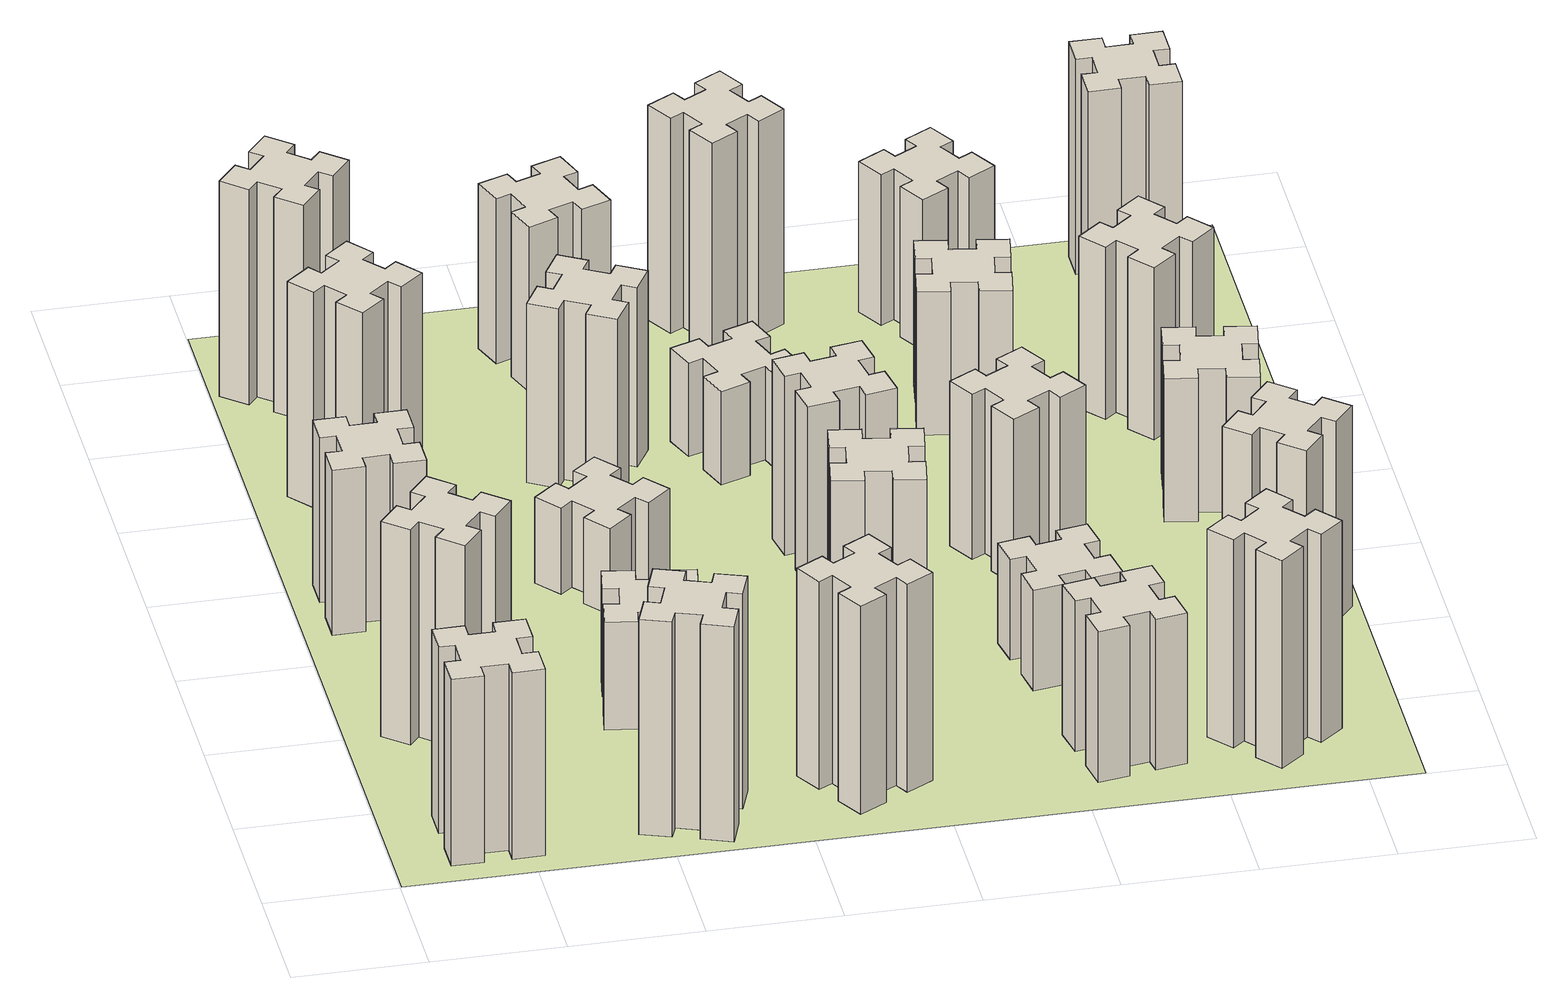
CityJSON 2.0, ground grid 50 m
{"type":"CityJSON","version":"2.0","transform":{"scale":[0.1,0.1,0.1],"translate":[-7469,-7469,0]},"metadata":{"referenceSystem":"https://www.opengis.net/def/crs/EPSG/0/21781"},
"CityObjects":{
"building1":{"type":"Building","attributes":{"class":"1000","function":"1000","usage":"1000","yearOfConstruction":2016,"roofType":"1000","measuredHeight":78,"storeysAboveGround":30,"storeysBelowGround":0},"geometry":[{"type":"Solid","lod":"1","boundaries":[[[[0,1,2,3,4,5,6,7,8,9,10,11,12,13,14,15,16,17,18,19]],[[17,16,20,21]],[[16,15,22,20]],[[15,14,23,22]],[[14,13,24,23]],[[13,12,25,24]],[[12,11,26,25]],[[11,10,27,26]],[[10,9,28,27]],[[9,8,29,28]],[[8,7,30,29]],[[7,6,31,30]],[[6,5,32,31]],[[5,4,33,32]],[[4,3,34,33]],[[3,2,35,34]],[[2,1,36,35]],[[1,0,37,36]],[[0,19,38,37]],[[19,18,39,38]],[[18,17,21,39]],[[24,25,26,27,28,29,30,31,32,33,34,35,36,37,38,39,21,20,22,23]]]]}]},
"building2":{"type":"Building","attributes":{"class":"1000","function":"1000","usage":"1000","yearOfConstruction":2016,"roofType":"1000","measuredHeight":90,"storeysAboveGround":30,"storeysBelowGround":0},"geometry":[{"type":"Solid","lod":"1","boundaries":[[[[40,41,42,43,44,45,46,47,48,49,50,51,52,53,54,55,56,57,58,59]],[[57,56,60,61]],[[56,55,62,60]],[[55,54,63,62]],[[54,53,64,63]],[[53,52,65,64]],[[52,51,66,65]],[[51,50,67,66]],[[50,49,68,67]],[[49,48,69,68]],[[48,47,70,69]],[[47,46,71,70]],[[46,45,72,71]],[[45,44,73,72]],[[44,43,74,73]],[[43,42,75,74]],[[42,41,76,75]],[[41,40,77,76]],[[40,59,78,77]],[[59,58,79,78]],[[58,57,61,79]],[[64,65,66,67,68,69,70,71,72,73,74,75,76,77,78,79,61,60,62,63]]]]}]},
"building3":{"type":"Building","attributes":{"class":"1000","function":"1000","usage":"1000","yearOfConstruction":2016,"roofType":"1000","measuredHeight":69,"storeysAboveGround":30,"storeysBelowGround":0},"geometry":[{"type":"Solid","lod":"1","boundaries":[[[[80,81,82,83,84,85,86,87,88,89,90,91,92,93,94,95,96,97,98,99]],[[97,96,100,101]],[[96,95,102,100]],[[95,94,103,102]],[[94,93,104,103]],[[93,92,105,104]],[[92,91,106,105]],[[91,90,107,106]],[[90,89,108,107]],[[89,88,109,108]],[[88,87,110,109]],[[87,86,111,110]],[[86,85,112,111]],[[85,84,113,112]],[[84,83,114,113]],[[83,82,115,114]],[[82,81,116,115]],[[81,80,117,116]],[[80,99,118,117]],[[99,98,119,118]],[[98,97,101,119]],[[104,105,106,107,108,109,110,111,112,113,114,115,116,117,118,119,101,100,102,103]]]]}]},
"building4":{"type":"Building","attributes":{"class":"1000","function":"1000","usage":"1000","yearOfConstruction":2016,"roofType":"1000","measuredHeight":90,"storeysAboveGround":30,"storeysBelowGround":0},"geometry":[{"type":"Solid","lod":"1","boundaries":[[[[120,121,122,123,124,125,126,127,128,129,130,131,132,133,134,135,136,137,138,139]],[[137,136,140,141]],[[136,135,142,140]],[[135,134,143,142]],[[134,133,144,143]],[[133,132,145,144]],[[132,131,146,145]],[[131,130,147,146]],[[130,129,148,147]],[[129,128,149,148]],[[128,127,150,149]],[[127,126,151,150]],[[126,125,152,151]],[[125,124,153,152]],[[124,123,154,153]],[[123,122,155,154]],[[122,121,156,155]],[[121,120,157,156]],[[120,139,158,157]],[[139,138,159,158]],[[138,137,141,159]],[[144,145,146,147,148,149,150,151,152,153,154,155,156,157,158,159,141,140,142,143]]]]}]},
"building5":{"type":"Building","attributes":{"class":"1000","function":"1000","usage":"1000","yearOfConstruction":2016,"roofType":"1000","measuredHeight":90,"storeysAboveGround":30,"storeysBelowGround":0},"geometry":[{"type":"Solid","lod":"1","boundaries":[[[[160,161,162,163,164,165,166,167,168,169,170,171,172,173,174,175,176,177,178,179]],[[177,176,180,181]],[[176,175,182,180]],[[175,174,183,182]],[[174,173,184,183]],[[173,172,185,184]],[[172,171,186,185]],[[171,170,187,186]],[[170,169,188,187]],[[169,168,189,188]],[[168,167,190,189]],[[167,166,191,190]],[[166,165,192,191]],[[165,164,193,192]],[[164,163,194,193]],[[163,162,195,194]],[[162,161,196,195]],[[161,160,197,196]],[[160,179,198,197]],[[179,178,199,198]],[[178,177,181,199]],[[184,185,186,187,188,189,190,191,192,193,194,195,196,197,198,199,181,180,182,183]]]]}]},
"building6":{"type":"Building","attributes":{"class":"1000","function":"1000","usage":"1000","yearOfConstruction":2016,"roofType":"1000","measuredHeight":90,"storeysAboveGround":30,"storeysBelowGround":0},"geometry":[{"type":"Solid","lod":"1","boundaries":[[[[200,201,202,203,204,205,206,207,208,209,210,211,212,213,214,215,216,217,218,219]],[[217,216,220,221]],[[216,215,222,220]],[[215,214,223,222]],[[214,213,224,223]],[[213,212,225,224]],[[212,211,226,225]],[[211,210,227,226]],[[210,209,228,227]],[[209,208,229,228]],[[208,207,230,229]],[[207,206,231,230]],[[206,205,232,231]],[[205,204,233,232]],[[204,203,234,233]],[[203,202,235,234]],[[202,201,236,235]],[[201,200,237,236]],[[200,219,238,237]],[[219,218,239,238]],[[218,217,221,239]],[[224,225,226,227,228,229,230,231,232,233,234,235,236,237,238,239,221,220,222,223]]]]}]},
"building7":{"type":"Building","attributes":{"class":"1000","function":"1000","usage":"1000","yearOfConstruction":2016,"roofType":"1000","measuredHeight":45,"storeysAboveGround":30,"storeysBelowGround":0},"geometry":[{"type":"Solid","lod":"1","boundaries":[[[[240,241,242,243,244,245,246,247,248,249,250,251,252,253,254,255,256,257,258,259]],[[257,256,260,261]],[[256,255,262,260]],[[255,254,263,262]],[[254,253,264,263]],[[253,252,265,264]],[[252,251,266,265]],[[251,250,267,266]],[[250,249,268,267]],[[249,248,269,268]],[[248,247,270,269]],[[247,246,271,270]],[[246,245,272,271]],[[245,244,273,272]],[[244,243,274,273]],[[243,242,275,274]],[[242,241,276,275]],[[241,240,277,276]],[[240,259,278,277]],[[259,258,279,278]],[[258,257,261,279]],[[264,265,266,267,268,269,270,271,272,273,274,275,276,277,278,279,261,260,262,263]]]]}]},
"building8":{"type":"Building","attributes":{"class":"1000","function":"1000","usage":"1000","yearOfConstruction":2016,"roofType":"1000","measuredHeight":36,"storeysAboveGround":30,"storeysBelowGround":0},"geometry":[{"type":"Solid","lod":"1","boundaries":[[[[280,281,282,283,284,285,286,287,288,289,290,291,292,293,294,295,296,297,298,299]],[[297,296,300,301]],[[296,295,302,300]],[[295,294,303,302]],[[294,293,304,303]],[[293,292,305,304]],[[292,291,306,305]],[[291,290,307,306]],[[290,289,308,307]],[[289,288,309,308]],[[288,287,310,309]],[[287,286,311,310]],[[286,285,312,311]],[[285,284,313,312]],[[284,283,314,313]],[[283,282,315,314]],[[282,281,316,315]],[[281,280,317,316]],[[280,299,318,317]],[[299,298,319,318]],[[298,297,301,319]],[[304,305,306,307,308,309,310,311,312,313,314,315,316,317,318,319,301,300,302,303]]]]}]},
"building9":{"type":"Building","attributes":{"class":"1000","function":"1000","usage":"1000","yearOfConstruction":2016,"roofType":"1000","measuredHeight":87,"storeysAboveGround":30,"storeysBelowGround":0},"geometry":[{"type":"Solid","lod":"1","boundaries":[[[[320,321,322,323,324,325,326,327,328,329,330,331,332,333,334,335,336,337,338,339]],[[337,336,340,341]],[[336,335,342,340]],[[335,334,343,342]],[[334,333,344,343]],[[333,332,345,344]],[[332,331,346,345]],[[331,330,347,346]],[[330,329,348,347]],[[329,328,349,348]],[[328,327,350,349]],[[327,326,351,350]],[[326,325,352,351]],[[325,324,353,352]],[[324,323,354,353]],[[323,322,355,354]],[[322,321,356,355]],[[321,320,357,356]],[[320,339,358,357]],[[339,338,359,358]],[[338,337,341,359]],[[344,345,346,347,348,349,350,351,352,353,354,355,356,357,358,359,341,340,342,343]]]]}]},
"building10":{"type":"Building","attributes":{"class":"1000","function":"1000","usage":"1000","yearOfConstruction":2016,"roofType":"1000","measuredHeight":75,"storeysAboveGround":30,"storeysBelowGround":0},"geometry":[{"type":"Solid","lod":"1","boundaries":[[[[360,361,362,363,364,365,366,367,368,369,370,371,372,373,374,375,376,377,378,379]],[[377,376,380,381]],[[376,375,382,380]],[[375,374,383,382]],[[374,373,384,383]],[[373,372,385,384]],[[372,371,386,385]],[[371,370,387,386]],[[370,369,388,387]],[[369,368,389,388]],[[368,367,390,389]],[[367,366,391,390]],[[366,365,392,391]],[[365,364,393,392]],[[364,363,394,393]],[[363,362,395,394]],[[362,361,396,395]],[[361,360,397,396]],[[360,379,398,397]],[[379,378,399,398]],[[378,377,381,399]],[[384,385,386,387,388,389,390,391,392,393,394,395,396,397,398,399,381,380,382,383]]]]}]},
"building11":{"type":"Building","attributes":{"class":"1000","function":"1000","usage":"1000","yearOfConstruction":2016,"roofType":"1000","measuredHeight":69,"storeysAboveGround":30,"storeysBelowGround":0},"geometry":[{"type":"Solid","lod":"1","boundaries":[[[[400,401,402,403,404,405,406,407,408,409,410,411,412,413,414,415,416,417,418,419]],[[417,416,420,421]],[[416,415,422,420]],[[415,414,423,422]],[[414,413,424,423]],[[413,412,425,424]],[[412,411,426,425]],[[411,410,427,426]],[[410,409,428,427]],[[409,408,429,428]],[[408,407,430,429]],[[407,406,431,430]],[[406,405,432,431]],[[405,404,433,432]],[[404,403,434,433]],[[403,402,435,434]],[[402,401,436,435]],[[401,400,437,436]],[[400,419,438,437]],[[419,418,439,438]],[[418,417,421,439]],[[424,425,426,427,428,429,430,431,432,433,434,435,436,437,438,439,421,420,422,423]]]]}]},
"building12":{"type":"Building","attributes":{"class":"1000","function":"1000","usage":"1000","yearOfConstruction":2016,"roofType":"1000","measuredHeight":87,"storeysAboveGround":30,"storeysBelowGround":0},"geometry":[{"type":"Solid","lod":"1","boundaries":[[[[440,441,442,443,444,445,446,447,448,449,450,451,452,453,454,455,456,457,458,459]],[[457,456,460,461]],[[456,455,462,460]],[[455,454,463,462]],[[454,453,464,463]],[[453,452,465,464]],[[452,451,466,465]],[[451,450,467,466]],[[450,449,468,467]],[[449,448,469,468]],[[448,447,470,469]],[[447,446,471,470]],[[446,445,472,471]],[[445,444,473,472]],[[444,443,474,473]],[[443,442,475,474]],[[442,441,476,475]],[[441,440,477,476]],[[440,459,478,477]],[[459,458,479,478]],[[458,457,461,479]],[[464,465,466,467,468,469,470,471,472,473,474,475,476,477,478,479,461,460,462,463]]]]}]},
"building13":{"type":"Building","attributes":{"class":"1000","function":"1000","usage":"1000","yearOfConstruction":2016,"roofType":"1000","measuredHeight":75,"storeysAboveGround":30,"storeysBelowGround":0},"geometry":[{"type":"Solid","lod":"1","boundaries":[[[[480,481,482,483,484,485,486,487,488,489,490,491,492,493,494,495,496,497,498,499]],[[497,496,500,501]],[[496,495,502,500]],[[495,494,503,502]],[[494,493,504,503]],[[493,492,505,504]],[[492,491,506,505]],[[491,490,507,506]],[[490,489,508,507]],[[489,488,509,508]],[[488,487,510,509]],[[487,486,511,510]],[[486,485,512,511]],[[485,484,513,512]],[[484,483,514,513]],[[483,482,515,514]],[[482,481,516,515]],[[481,480,517,516]],[[480,499,518,517]],[[499,498,519,518]],[[498,497,501,519]],[[504,505,506,507,508,509,510,511,512,513,514,515,516,517,518,519,501,500,502,503]]]]}]},
"building14":{"type":"Building","attributes":{"class":"1000","function":"1000","usage":"1000","yearOfConstruction":2016,"roofType":"1000","measuredHeight":39,"storeysAboveGround":30,"storeysBelowGround":0},"geometry":[{"type":"Solid","lod":"1","boundaries":[[[[520,521,522,523,524,525,526,527,528,529,530,531,532,533,534,535,536,537,538,539]],[[537,536,540,541]],[[536,535,542,540]],[[535,534,543,542]],[[534,533,544,543]],[[533,532,545,544]],[[532,531,546,545]],[[531,530,547,546]],[[530,529,548,547]],[[529,528,549,548]],[[528,527,550,549]],[[527,526,551,550]],[[526,525,552,551]],[[525,524,553,552]],[[524,523,554,553]],[[523,522,555,554]],[[522,521,556,555]],[[521,520,557,556]],[[520,539,558,557]],[[539,538,559,558]],[[538,537,541,559]],[[544,545,546,547,548,549,550,551,552,553,554,555,556,557,558,559,541,540,542,543]]]]}]},
"building15":{"type":"Building","attributes":{"class":"1000","function":"1000","usage":"1000","yearOfConstruction":2016,"roofType":"1000","measuredHeight":63,"storeysAboveGround":30,"storeysBelowGround":0},"geometry":[{"type":"Solid","lod":"1","boundaries":[[[[560,561,562,563,564,565,566,567,568,569,570,571,572,573,574,575,576,577,578,579]],[[577,576,580,581]],[[576,575,582,580]],[[575,574,583,582]],[[574,573,584,583]],[[573,572,585,584]],[[572,571,586,585]],[[571,570,587,586]],[[570,569,588,587]],[[569,568,589,588]],[[568,567,590,589]],[[567,566,591,590]],[[566,565,592,591]],[[565,564,593,592]],[[564,563,594,593]],[[563,562,595,594]],[[562,561,596,595]],[[561,560,597,596]],[[560,579,598,597]],[[579,578,599,598]],[[578,577,581,599]],[[584,585,586,587,588,589,590,591,592,593,594,595,596,597,598,599,581,580,582,583]]]]}]},
"building16":{"type":"Building","attributes":{"class":"1000","function":"1000","usage":"1000","yearOfConstruction":2016,"roofType":"1000","measuredHeight":90,"storeysAboveGround":30,"storeysBelowGround":0},"geometry":[{"type":"Solid","lod":"1","boundaries":[[[[600,601,602,603,604,605,606,607,608,609,610,611,612,613,614,615,616,617,618,619]],[[617,616,620,621]],[[616,615,622,620]],[[615,614,623,622]],[[614,613,624,623]],[[613,612,625,624]],[[612,611,626,625]],[[611,610,627,626]],[[610,609,628,627]],[[609,608,629,628]],[[608,607,630,629]],[[607,606,631,630]],[[606,605,632,631]],[[605,604,633,632]],[[604,603,634,633]],[[603,602,635,634]],[[602,601,636,635]],[[601,600,637,636]],[[600,619,638,637]],[[619,618,639,638]],[[618,617,621,639]],[[624,625,626,627,628,629,630,631,632,633,634,635,636,637,638,639,621,620,622,623]]]]}]},
"building17":{"type":"Building","attributes":{"class":"1000","function":"1000","usage":"1000","yearOfConstruction":2016,"roofType":"1000","measuredHeight":42,"storeysAboveGround":30,"storeysBelowGround":0},"geometry":[{"type":"Solid","lod":"1","boundaries":[[[[640,641,642,643,644,645,646,647,648,649,650,651,652,653,654,655,656,657,658,659]],[[657,656,660,661]],[[656,655,662,660]],[[655,654,663,662]],[[654,653,664,663]],[[653,652,665,664]],[[652,651,666,665]],[[651,650,667,666]],[[650,649,668,667]],[[649,648,669,668]],[[648,647,670,669]],[[647,646,671,670]],[[646,645,672,671]],[[645,644,673,672]],[[644,643,674,673]],[[643,642,675,674]],[[642,641,676,675]],[[641,640,677,676]],[[640,659,678,677]],[[659,658,679,678]],[[658,657,661,679]],[[664,665,666,667,668,669,670,671,672,673,674,675,676,677,678,679,661,660,662,663]]]]}]},
"building18":{"type":"Building","attributes":{"class":"1000","function":"1000","usage":"1000","yearOfConstruction":2016,"roofType":"1000","measuredHeight":69,"storeysAboveGround":30,"storeysBelowGround":0},"geometry":[{"type":"Solid","lod":"1","boundaries":[[[[680,681,682,683,684,685,686,687,688,689,690,691,692,693,694,695,696,697,698,699]],[[697,696,700,701]],[[696,695,702,700]],[[695,694,703,702]],[[694,693,704,703]],[[693,692,705,704]],[[692,691,706,705]],[[691,690,707,706]],[[690,689,708,707]],[[689,688,709,708]],[[688,687,710,709]],[[687,686,711,710]],[[686,685,712,711]],[[685,684,713,712]],[[684,683,714,713]],[[683,682,715,714]],[[682,681,716,715]],[[681,680,717,716]],[[680,699,718,717]],[[699,698,719,718]],[[698,697,701,719]],[[704,705,706,707,708,709,710,711,712,713,714,715,716,717,718,719,701,700,702,703]]]]}]},
"building19":{"type":"Building","attributes":{"class":"1000","function":"1000","usage":"1000","yearOfConstruction":2016,"roofType":"1000","measuredHeight":87,"storeysAboveGround":30,"storeysBelowGround":0},"geometry":[{"type":"Solid","lod":"1","boundaries":[[[[720,721,722,723,724,725,726,727,728,729,730,731,732,733,734,735,736,737,738,739]],[[737,736,740,741]],[[736,735,742,740]],[[735,734,743,742]],[[734,733,744,743]],[[733,732,745,744]],[[732,731,746,745]],[[731,730,747,746]],[[730,729,748,747]],[[729,728,749,748]],[[728,727,750,749]],[[727,726,751,750]],[[726,725,752,751]],[[725,724,753,752]],[[724,723,754,753]],[[723,722,755,754]],[[722,721,756,755]],[[721,720,757,756]],[[720,739,758,757]],[[739,738,759,758]],[[738,737,741,759]],[[744,745,746,747,748,749,750,751,752,753,754,755,756,757,758,759,741,740,742,743]]]]}]},
"building20":{"type":"Building","attributes":{"class":"1000","function":"1000","usage":"1000","yearOfConstruction":2016,"roofType":"1000","measuredHeight":60,"storeysAboveGround":30,"storeysBelowGround":0},"geometry":[{"type":"Solid","lod":"1","boundaries":[[[[760,761,762,763,764,765,766,767,768,769,770,771,772,773,774,775,776,777,778,779]],[[777,776,780,781]],[[776,775,782,780]],[[775,774,783,782]],[[774,773,784,783]],[[773,772,785,784]],[[772,771,786,785]],[[771,770,787,786]],[[770,769,788,787]],[[769,768,789,788]],[[768,767,790,789]],[[767,766,791,790]],[[766,765,792,791]],[[765,764,793,792]],[[764,763,794,793]],[[763,762,795,794]],[[762,761,796,795]],[[761,760,797,796]],[[760,779,798,797]],[[779,778,799,798]],[[778,777,781,799]],[[784,785,786,787,788,789,790,791,792,793,794,795,796,797,798,799,781,780,782,783]]]]}]},
"building21":{"type":"Building","attributes":{"class":"1000","function":"1000","usage":"1000","yearOfConstruction":2016,"roofType":"1000","measuredHeight":63,"storeysAboveGround":30,"storeysBelowGround":0},"geometry":[{"type":"Solid","lod":"1","boundaries":[[[[800,801,802,803,804,805,806,807,808,809,810,811,812,813,814,815,816,817,818,819]],[[817,816,820,821]],[[816,815,822,820]],[[815,814,823,822]],[[814,813,824,823]],[[813,812,825,824]],[[812,811,826,825]],[[811,810,827,826]],[[810,809,828,827]],[[809,808,829,828]],[[808,807,830,829]],[[807,806,831,830]],[[806,805,832,831]],[[805,804,833,832]],[[804,803,834,833]],[[803,802,835,834]],[[802,801,836,835]],[[801,800,837,836]],[[800,819,838,837]],[[819,818,839,838]],[[818,817,821,839]],[[824,825,826,827,828,829,830,831,832,833,834,835,836,837,838,839,821,820,822,823]]]]}]},
"building22":{"type":"Building","attributes":{"class":"1000","function":"1000","usage":"1000","yearOfConstruction":2016,"roofType":"1000","measuredHeight":84,"storeysAboveGround":30,"storeysBelowGround":0},"geometry":[{"type":"Solid","lod":"1","boundaries":[[[[840,841,842,843,844,845,846,847,848,849,850,851,852,853,854,855,856,857,858,859]],[[857,856,860,861]],[[856,855,862,860]],[[855,854,863,862]],[[854,853,864,863]],[[853,852,865,864]],[[852,851,866,865]],[[851,850,867,866]],[[850,849,868,867]],[[849,848,869,868]],[[848,847,870,869]],[[847,846,871,870]],[[846,845,872,871]],[[845,844,873,872]],[[844,843,874,873]],[[843,842,875,874]],[[842,841,876,875]],[[841,840,877,876]],[[840,859,878,877]],[[859,858,879,878]],[[858,857,861,879]],[[864,865,866,867,868,869,870,871,872,873,874,875,876,877,878,879,861,860,862,863]]]]}]},
"building23":{"type":"Building","attributes":{"class":"1000","function":"1000","usage":"1000","yearOfConstruction":2016,"roofType":"1000","measuredHeight":60,"storeysAboveGround":30,"storeysBelowGround":0},"geometry":[{"type":"Solid","lod":"1","boundaries":[[[[880,881,882,883,884,885,886,887,888,889,890,891,892,893,894,895,896,897,898,899]],[[897,896,900,901]],[[896,895,902,900]],[[895,894,903,902]],[[894,893,904,903]],[[893,892,905,904]],[[892,891,906,905]],[[891,890,907,906]],[[890,889,908,907]],[[889,888,909,908]],[[888,887,910,909]],[[887,886,911,910]],[[886,885,912,911]],[[885,884,913,912]],[[884,883,914,913]],[[883,882,915,914]],[[882,881,916,915]],[[881,880,917,916]],[[880,899,918,917]],[[899,898,919,918]],[[898,897,901,919]],[[904,905,906,907,908,909,910,911,912,913,914,915,916,917,918,919,901,900,902,903]]]]}]},
"building24":{"type":"Building","attributes":{"class":"1000","function":"1000","usage":"1000","yearOfConstruction":2016,"roofType":"1000","measuredHeight":72,"storeysAboveGround":30,"storeysBelowGround":0},"geometry":[{"type":"Solid","lod":"1","boundaries":[[[[920,921,922,923,924,925,926,927,928,929,930,931,932,933,934,935,936,937,938,939]],[[937,936,940,941]],[[936,935,942,940]],[[935,934,943,942]],[[934,933,944,943]],[[933,932,945,944]],[[932,931,946,945]],[[931,930,947,946]],[[930,929,948,947]],[[929,928,949,948]],[[928,927,950,949]],[[927,926,951,950]],[[926,925,952,951]],[[925,924,953,952]],[[924,923,954,953]],[[923,922,955,954]],[[922,921,956,955]],[[921,920,957,956]],[[920,939,958,957]],[[939,938,959,958]],[[938,937,941,959]],[[944,945,946,947,948,949,950,951,952,953,954,955,956,957,958,959,941,940,942,943]]]]}]},
"building25":{"type":"Building","attributes":{"class":"1000","function":"1000","usage":"1000","yearOfConstruction":2016,"roofType":"1000","measuredHeight":90,"storeysAboveGround":30,"storeysBelowGround":0},"geometry":[{"type":"Solid","lod":"1","boundaries":[[[[960,961,962,963,964,965,966,967,968,969,970,971,972,973,974,975,976,977,978,979]],[[977,976,980,981]],[[976,975,982,980]],[[975,974,983,982]],[[974,973,984,983]],[[973,972,985,984]],[[972,971,986,985]],[[971,970,987,986]],[[970,969,988,987]],[[969,968,989,988]],[[968,967,990,989]],[[967,966,991,990]],[[966,965,992,991]],[[965,964,993,992]],[[964,963,994,993]],[[963,962,995,994]],[[962,961,996,995]],[[961,960,997,996]],[[960,979,998,997]],[[979,978,999,998]],[[978,977,981,999]],[[984,985,986,987,988,989,990,991,992,993,994,995,996,997,998,999,981,980,982,983]]]]}]},
"landuse1":{"type":"LandUse","attributes":{"name":"plot1","function":"1010"},"geometry":[{"type":"MultiSurface","lod":"1","boundaries":[[[1000,1001,1002,1003]]]}]}
},
"vertices":[
[265,325,0],[265,225,0],[205,225,0],[205,105,0],[325,105,0],[325,165,0],[425,165,0],[425,105,0],[545,105,0],[545,225,0],[485,225,0],[485,325,0],[545,325,0],[545,445,0],[425,445,0],[425,385,0],[325,385,0],[325,445,0],[205,445,0],[205,325,0],[325,385,780],[325,445,780],[425,385,780],[425,445,780],[545,445,780],[545,325,780],[485,325,780],[485,225,780],[545,225,780],[545,105,780],[425,105,780],[425,165,780],[325,165,780],[325,105,780],[205,105,780],[205,225,780],[265,225,780],[265,325,780],[205,325,780],[205,445,780],
[484,1067,0],[408,1132,0],[446,1178,0],[354,1255,0],[277,1163,0],[323,1124,0],[259,1048,0],[213,1086,0],[136,994,0],[228,917,0],[266,963,0],[343,899,0],[304,853,0],[396,776,0],[473,868,0],[427,906,0],[492,983,0],[538,944,0],[615,1036,0],[523,1113,0],[492,983,900],[538,944,900],[427,906,900],[473,868,900],[396,776,900],[304,853,900],[343,899,900],[266,963,900],[228,917,900],[136,994,900],[213,1086,900],[259,1048,900],[323,1124,900],[277,1163,900],[354,1255,900],[446,1178,900],[408,1132,900],[484,1067,900],[523,1113,900],[615,1036,900],
[325,1965,0],[225,1965,0],[225,2025,0],[105,2025,0],[105,1905,0],[165,1905,0],[165,1805,0],[105,1805,0],[105,1685,0],[225,1685,0],[225,1745,0],[325,1745,0],[325,1685,0],[445,1685,0],[445,1805,0],[385,1805,0],[385,1905,0],[445,1905,0],[445,2025,0],[325,2025,0],[385,1905,690],[445,1905,690],[385,1805,690],[445,1805,690],[445,1685,690],[325,1685,690],[325,1745,690],[225,1745,690],[225,1685,690],[105,1685,690],[105,1805,690],[165,1805,690],[165,1905,690],[105,1905,690],[105,2025,690],[225,2025,690],[225,1965,690],[325,1965,690],[325,2025,690],[445,2025,690],
[492,2628,0],[427,2704,0],[473,2743,0],[396,2835,0],[304,2758,0],[343,2712,0],[266,2647,0],[228,2693,0],[136,2616,0],[213,2524,0],[259,2563,0],[323,2486,0],[277,2448,0],[354,2356,0],[446,2433,0],[408,2479,0],[484,2543,0],[523,2497,0],[615,2574,0],[538,2666,0],[484,2543,900],[523,2497,900],[408,2479,900],[446,2433,900],[354,2356,900],[277,2448,900],[323,2486,900],[259,2563,900],[213,2524,900],[136,2616,900],[228,2693,900],[266,2647,900],[343,2712,900],[304,2758,900],[396,2835,900],[473,2743,900],[427,2704,900],[492,2628,900],[538,2666,900],[615,2574,900],
[1029,360,0],[995,266,0],[939,287,0],[897,174,0],[1010,133,0],[1031,189,0],[1125,155,0],[1104,99,0],[1217,57,0],[1258,170,0],[1202,191,0],[1236,285,0],[1292,264,0],[1333,377,0],[1220,418,0],[1200,362,0],[1106,396,0],[1127,452,0],[1014,493,0],[973,380,0],[1106,396,900],[1127,452,900],[1200,362,900],[1220,418,900],[1333,377,900],[1292,264,900],[1236,285,900],[1202,191,900],[1258,170,900],[1217,57,900],[1104,99,900],[1125,155,900],[1031,189,900],[1010,133,900],[897,174,900],[939,287,900],[995,266,900],[1029,360,900],[973,380,900],[1014,493,900],
[384,3387,0],[308,3452,0],[346,3498,0],[254,3575,0],[177,3483,0],[223,3444,0],[159,3368,0],[113,3406,0],[36,3314,0],[128,3237,0],[166,3283,0],[243,3219,0],[204,3173,0],[296,3096,0],[373,3188,0],[327,3226,0],[392,3303,0],[438,3264,0],[515,3356,0],[423,3433,0],[392,3303,900],[438,3264,900],[327,3226,900],[373,3188,900],[296,3096,900],[204,3173,900],[243,3219,900],[166,3283,900],[128,3237,900],[36,3314,900],[113,3406,900],[159,3368,900],[223,3444,900],[177,3483,900],[254,3575,900],[346,3498,900],[308,3452,900],[384,3387,900],[423,3433,900],[515,3356,900],
[1047,916,0],[1145,898,0],[1135,839,0],[1253,818,0],[1274,937,0],[1215,947,0],[1232,1045,0],[1291,1035,0],[1312,1153,0],[1194,1174,0],[1184,1115,0],[1085,1132,0],[1096,1191,0],[977,1212,0],[957,1094,0],[1016,1084,0],[998,985,0],[939,996,0],[918,877,0],[1037,857,0],[998,985,450],[939,996,450],[1016,1084,450],[957,1094,450],[977,1212,450],[1096,1191,450],[1085,1132,450],[1184,1115,450],[1194,1174,450],[1312,1153,450],[1291,1035,450],[1232,1045,450],[1215,947,450],[1274,937,450],[1253,818,450],[1135,839,450],[1145,898,450],[1047,916,450],[1037,857,450],[918,877,450],
[1083,1972,0],[1006,1907,0],[968,1953,0],[876,1876,0],[953,1784,0],[999,1823,0],[1063,1746,0],[1017,1708,0],[1094,1616,0],[1186,1693,0],[1148,1739,0],[1224,1803,0],[1263,1757,0],[1355,1834,0],[1278,1926,0],[1232,1888,0],[1167,1964,0],[1213,2003,0],[1136,2095,0],[1044,2018,0],[1167,1964,360],[1213,2003,360],[1232,1888,360],[1278,1926,360],[1355,1834,360],[1263,1757,360],[1224,1803,360],[1148,1739,360],[1186,1693,360],[1094,1616,360],[1017,1708,360],[1063,1746,360],[999,1823,360],[953,1784,360],[876,1876,360],[968,1953,360],[1006,1907,360],[1083,1972,360],[1044,2018,360],[1136,2095,360],
[1744,496,0],[1657,446,0],[1627,498,0],[1523,438,0],[1583,334,0],[1635,364,0],[1685,277,0],[1633,247,0],[1693,143,0],[1797,203,0],[1767,255,0],[1854,305,0],[1884,253,0],[1988,313,0],[1928,417,0],[1876,387,0],[1826,474,0],[1878,504,0],[1818,608,0],[1714,548,0],[1826,474,870],[1878,504,870],[1876,387,870],[1928,417,870],[1988,313,870],[1884,253,870],[1854,305,870],[1767,255,870],[1797,203,870],[1693,143,870],[1633,247,870],[1685,277,870],[1635,364,870],[1583,334,870],[1523,438,870],[1627,498,870],[1657,446,870],[1744,496,870],[1714,548,870],[1818,608,870],
[1314,2666,0],[1227,2716,0],[1257,2768,0],[1153,2828,0],[1093,2724,0],[1145,2694,0],[1095,2607,0],[1043,2637,0],[983,2533,0],[1087,2473,0],[1117,2525,0],[1204,2475,0],[1174,2423,0],[1278,2363,0],[1338,2467,0],[1286,2497,0],[1336,2584,0],[1388,2554,0],[1448,2658,0],[1344,2718,0],[1336,2584,750],[1388,2554,750],[1286,2497,750],[1338,2467,750],[1278,2363,750],[1174,2423,750],[1204,2475,750],[1117,2525,750],[1087,2473,750],[983,2533,750],[1043,2637,750],[1095,2607,750],[1145,2694,750],[1093,2724,750],[1153,2828,750],[1257,2768,750],[1227,2716,750],[1314,2666,750],[1344,2718,750],[1448,2658,750],
[1225,3456,0],[1131,3422,0],[1110,3478,0],[997,3437,0],[1039,3324,0],[1095,3345,0],[1129,3251,0],[1073,3230,0],[1114,3117,0],[1227,3159,0],[1206,3215,0],[1300,3249,0],[1320,3193,0],[1433,3234,0],[1392,3347,0],[1336,3326,0],[1302,3420,0],[1358,3440,0],[1317,3553,0],[1204,3512,0],[1302,3420,690],[1358,3440,690],[1336,3326,690],[1392,3347,690],[1433,3234,690],[1320,3193,690],[1300,3249,690],[1206,3215,690],[1227,3159,690],[1114,3117,690],[1073,3230,690],[1129,3251,690],[1095,3345,690],[1039,3324,690],[997,3437,690],[1110,3478,690],[1131,3422,690],[1225,3456,690],[1204,3512,690],[1317,3553,690],
[2055,1047,0],[2072,1145,0],[2131,1135,0],[2152,1253,0],[2034,1274,0],[2024,1215,0],[1925,1232,0],[1936,1291,0],[1817,1312,0],[1797,1194,0],[1856,1184,0],[1838,1085,0],[1779,1096,0],[1758,977,0],[1877,957,0],[1887,1016,0],[1985,998,0],[1975,939,0],[2093,918,0],[2114,1037,0],[1985,998,870],[1975,939,870],[1887,1016,870],[1877,957,870],[1758,977,870],[1779,1096,870],[1838,1085,870],[1856,1184,870],[1797,1194,870],[1817,1312,870],[1936,1291,870],[1925,1232,870],[2024,1215,870],[2034,1274,870],[2152,1253,870],[2131,1135,870],[2072,1145,870],[2055,1047,870],[2114,1037,870],[2093,918,870],
[2072,1825,0],[2055,1924,0],[2114,1934,0],[2093,2052,0],[1975,2031,0],[1985,1972,0],[1887,1955,0],[1877,2014,0],[1758,1993,0],[1779,1875,0],[1838,1885,0],[1856,1787,0],[1797,1777,0],[1817,1658,0],[1936,1679,0],[1925,1738,0],[2024,1756,0],[2034,1697,0],[2152,1717,0],[2131,1836,0],[2024,1756,750],[2034,1697,750],[1925,1738,750],[1936,1679,750],[1817,1658,750],[1797,1777,750],[1856,1787,750],[1838,1885,750],[1779,1875,750],[1758,1993,750],[1877,2014,750],[1887,1955,750],[1985,1972,750],[1975,2031,750],[2093,2052,750],[2114,1934,750],[2055,1924,750],[2072,1825,750],[2131,1836,750],[2152,1717,750],
[1876,2586,0],[1842,2680,0],[1898,2700,0],[1857,2813,0],[1744,2772,0],[1765,2716,0],[1671,2682,0],[1650,2738,0],[1537,2697,0],[1579,2584,0],[1635,2605,0],[1669,2511,0],[1613,2490,0],[1654,2377,0],[1767,2419,0],[1746,2475,0],[1840,2509,0],[1860,2453,0],[1973,2494,0],[1932,2607,0],[1840,2509,390],[1860,2453,390],[1746,2475,390],[1767,2419,390],[1654,2377,390],[1613,2490,390],[1669,2511,390],[1635,2605,390],[1579,2584,390],[1537,2697,390],[1650,2738,390],[1671,2682,390],[1765,2716,390],[1744,2772,390],[1857,2813,390],[1898,2700,390],[1842,2680,390],[1876,2586,390],[1932,2607,390],[1973,2494,390],
[2665,258,0],[2764,276,0],[2774,217,0],[2892,237,0],[2871,356,0],[2812,345,0],[2795,444,0],[2854,454,0],[2833,572,0],[2715,551,0],[2725,492,0],[2627,475,0],[2617,534,0],[2498,513,0],[2519,395,0],[2578,405,0],[2596,307,0],[2537,297,0],[2557,178,0],[2676,199,0],[2596,307,630],[2537,297,630],[2578,405,630],[2519,395,630],[2498,513,630],[2617,534,630],[2627,475,630],[2725,492,630],[2715,551,630],[2833,572,630],[2854,454,630],[2795,444,630],[2812,345,630],[2871,356,630],[2892,237,630],[2774,217,630],[2764,276,630],[2665,258,630],[2676,199,630],[2557,178,630],
[1844,3556,0],[1757,3506,0],[1727,3558,0],[1623,3498,0],[1683,3394,0],[1735,3424,0],[1785,3337,0],[1733,3307,0],[1793,3203,0],[1897,3263,0],[1867,3315,0],[1954,3365,0],[1984,3313,0],[2088,3373,0],[2028,3477,0],[1976,3447,0],[1926,3534,0],[1978,3564,0],[1918,3668,0],[1814,3608,0],[1926,3534,900],[1978,3564,900],[1976,3447,900],[2028,3477,900],[2088,3373,900],[1984,3313,900],[1954,3365,900],[1867,3315,900],[1897,3263,900],[1793,3203,900],[1733,3307,900],[1785,3337,900],[1735,3424,900],[1683,3394,900],[1623,3498,900],[1727,3558,900],[1757,3506,900],[1844,3556,900],[1814,3608,900],[1918,3668,900],
[2625,1132,0],[2527,1115,0],[2517,1174,0],[2398,1153,0],[2419,1035,0],[2478,1045,0],[2496,947,0],[2437,937,0],[2457,818,0],[2576,839,0],[2565,898,0],[2664,916,0],[2674,857,0],[2792,877,0],[2771,996,0],[2712,985,0],[2695,1084,0],[2754,1094,0],[2733,1212,0],[2615,1191,0],[2695,1084,420],[2754,1094,420],[2712,985,420],[2771,996,420],[2792,877,420],[2674,857,420],[2664,916,420],[2565,898,420],[2576,839,420],[2457,818,420],[2437,937,420],[2496,947,420],[2478,1045,420],[2419,1035,420],[2398,1153,420],[2517,1174,420],[2527,1115,420],[2625,1132,420],[2615,1191,420],[2733,1212,420],
[2475,1744,0],[2525,1657,0],[2473,1627,0],[2533,1523,0],[2637,1583,0],[2607,1635,0],[2694,1685,0],[2724,1633,0],[2828,1693,0],[2768,1797,0],[2716,1767,0],[2666,1854,0],[2718,1884,0],[2658,1988,0],[2554,1928,0],[2584,1876,0],[2497,1826,0],[2467,1878,0],[2363,1818,0],[2423,1714,0],[2497,1826,690],[2467,1878,690],[2584,1876,690],[2554,1928,690],[2658,1988,690],[2718,1884,690],[2666,1854,690],[2716,1767,690],[2768,1797,690],[2828,1693,690],[2724,1633,690],[2694,1685,690],[2607,1635,690],[2637,1583,690],[2533,1523,690],[2473,1627,690],[2525,1657,690],[2475,1744,690],[2423,1714,690],[2363,1818,690],
[3268,259,0],[3344,323,0],[3383,277,0],[3475,354,0],[3398,446,0],[3352,408,0],[3287,484,0],[3333,523,0],[3256,615,0],[3164,538,0],[3203,492,0],[3126,427,0],[3088,473,0],[2996,396,0],[3073,304,0],[3119,343,0],[3183,266,0],[3137,228,0],[3214,136,0],[3306,213,0],[3183,266,870],[3137,228,870],[3119,343,870],[3073,304,870],[2996,396,870],[3088,473,870],[3126,427,870],[3203,492,870],[3164,538,870],[3256,615,870],[3333,523,870],[3287,484,870],[3352,408,870],[3398,446,870],[3475,354,870],[3383,277,870],[3344,323,870],[3268,259,870],[3306,213,870],[3214,136,870],
[2664,2795,0],[2565,2812,0],[2576,2871,0],[2457,2892,0],[2437,2774,0],[2496,2764,0],[2478,2665,0],[2419,2676,0],[2398,2557,0],[2517,2537,0],[2527,2596,0],[2625,2578,0],[2615,2519,0],[2733,2498,0],[2754,2617,0],[2695,2627,0],[2712,2725,0],[2771,2715,0],[2792,2833,0],[2674,2854,0],[2712,2725,600],[2771,2715,600],[2695,2627,600],[2754,2617,600],[2733,2498,600],[2615,2519,600],[2625,2578,600],[2527,2596,600],[2517,2537,600],[2398,2557,600],[2419,2676,600],[2478,2665,600],[2496,2764,600],[2437,2774,600],[2457,2892,600],[2576,2871,600],[2565,2812,600],[2664,2795,600],[2674,2854,600],[2792,2833,600],
[2716,3347,0],[2666,3434,0],[2718,3464,0],[2658,3568,0],[2554,3508,0],[2584,3456,0],[2497,3406,0],[2467,3458,0],[2363,3398,0],[2423,3294,0],[2475,3324,0],[2525,3237,0],[2473,3207,0],[2533,3103,0],[2637,3163,0],[2607,3215,0],[2694,3265,0],[2724,3213,0],[2828,3273,0],[2768,3377,0],[2694,3265,630],[2724,3213,630],[2607,3215,630],[2637,3163,630],[2533,3103,630],[2473,3207,630],[2525,3237,630],[2475,3324,630],[2423,3294,630],[2363,3398,630],[2467,3458,630],[2497,3406,630],[2584,3456,630],[2554,3508,630],[2658,3568,630],[2718,3464,630],[2666,3434,630],[2716,3347,630],[2768,3377,630],[2828,3273,630],
[3487,1006,0],[3552,1083,0],[3598,1044,0],[3675,1136,0],[3583,1213,0],[3544,1167,0],[3468,1232,0],[3506,1278,0],[3414,1355,0],[3337,1263,0],[3383,1224,0],[3319,1148,0],[3273,1186,0],[3196,1094,0],[3288,1017,0],[3326,1063,0],[3403,999,0],[3364,953,0],[3456,876,0],[3533,968,0],[3403,999,840],[3364,953,840],[3326,1063,840],[3288,1017,840],[3196,1094,840],[3273,1186,840],[3319,1148,840],[3383,1224,840],[3337,1263,840],[3414,1355,840],[3506,1278,840],[3468,1232,840],[3544,1167,840],[3583,1213,840],[3675,1136,840],[3598,1044,840],[3552,1083,840],[3487,1006,840],[3533,968,840],[3456,876,840],
[3267,1856,0],[3365,1838,0],[3355,1779,0],[3473,1758,0],[3494,1877,0],[3435,1887,0],[3452,1985,0],[3511,1975,0],[3532,2093,0],[3414,2114,0],[3404,2055,0],[3305,2072,0],[3316,2131,0],[3197,2152,0],[3177,2034,0],[3236,2024,0],[3218,1925,0],[3159,1936,0],[3138,1817,0],[3257,1797,0],[3218,1925,600],[3159,1936,600],[3236,2024,600],[3177,2034,600],[3197,2152,600],[3316,2131,600],[3305,2072,600],[3404,2055,600],[3414,2114,600],[3532,2093,600],[3511,1975,600],[3452,1985,600],[3435,1887,600],[3494,1877,600],[3473,1758,600],[3355,1779,600],[3365,1838,600],[3267,1856,600],[3257,1797,600],[3138,1817,600],
[3119,2563,0],[3183,2486,0],[3137,2448,0],[3214,2356,0],[3306,2433,0],[3268,2479,0],[3344,2543,0],[3383,2497,0],[3475,2574,0],[3398,2666,0],[3352,2628,0],[3287,2704,0],[3333,2743,0],[3256,2835,0],[3164,2758,0],[3203,2712,0],[3126,2647,0],[3088,2693,0],[2996,2616,0],[3073,2524,0],[3126,2647,720],[3088,2693,720],[3203,2712,720],[3164,2758,720],[3256,2835,720],[3333,2743,720],[3287,2704,720],[3352,2628,720],[3398,2666,720],[3475,2574,720],[3383,2497,720],[3344,2543,720],[3268,2479,720],[3306,2433,720],[3214,2356,720],[3137,2448,720],[3183,2486,720],[3119,2563,720],[3073,2524,720],[2996,2616,720],
[3285,3325,0],[3385,3325,0],[3385,3265,0],[3505,3265,0],[3505,3385,0],[3445,3385,0],[3445,3485,0],[3505,3485,0],[3505,3605,0],[3385,3605,0],[3385,3545,0],[3285,3545,0],[3285,3605,0],[3165,3605,0],[3165,3485,0],[3225,3485,0],[3225,3385,0],[3165,3385,0],[3165,3265,0],[3285,3265,0],[3225,3385,900],[3165,3385,900],[3225,3485,900],[3165,3485,900],[3165,3605,900],[3285,3605,900],[3285,3545,900],[3385,3545,900],[3385,3605,900],[3505,3605,900],[3505,3485,900],[3445,3485,900],[3445,3385,900],[3505,3385,900],[3505,3265,900],[3385,3265,900],[3385,3325,900],[3285,3325,900],[3285,3265,900],[3165,3265,900],
[5,3705,0],[3705,3705,0],[3705,5,0],[5,5,0]
]}
